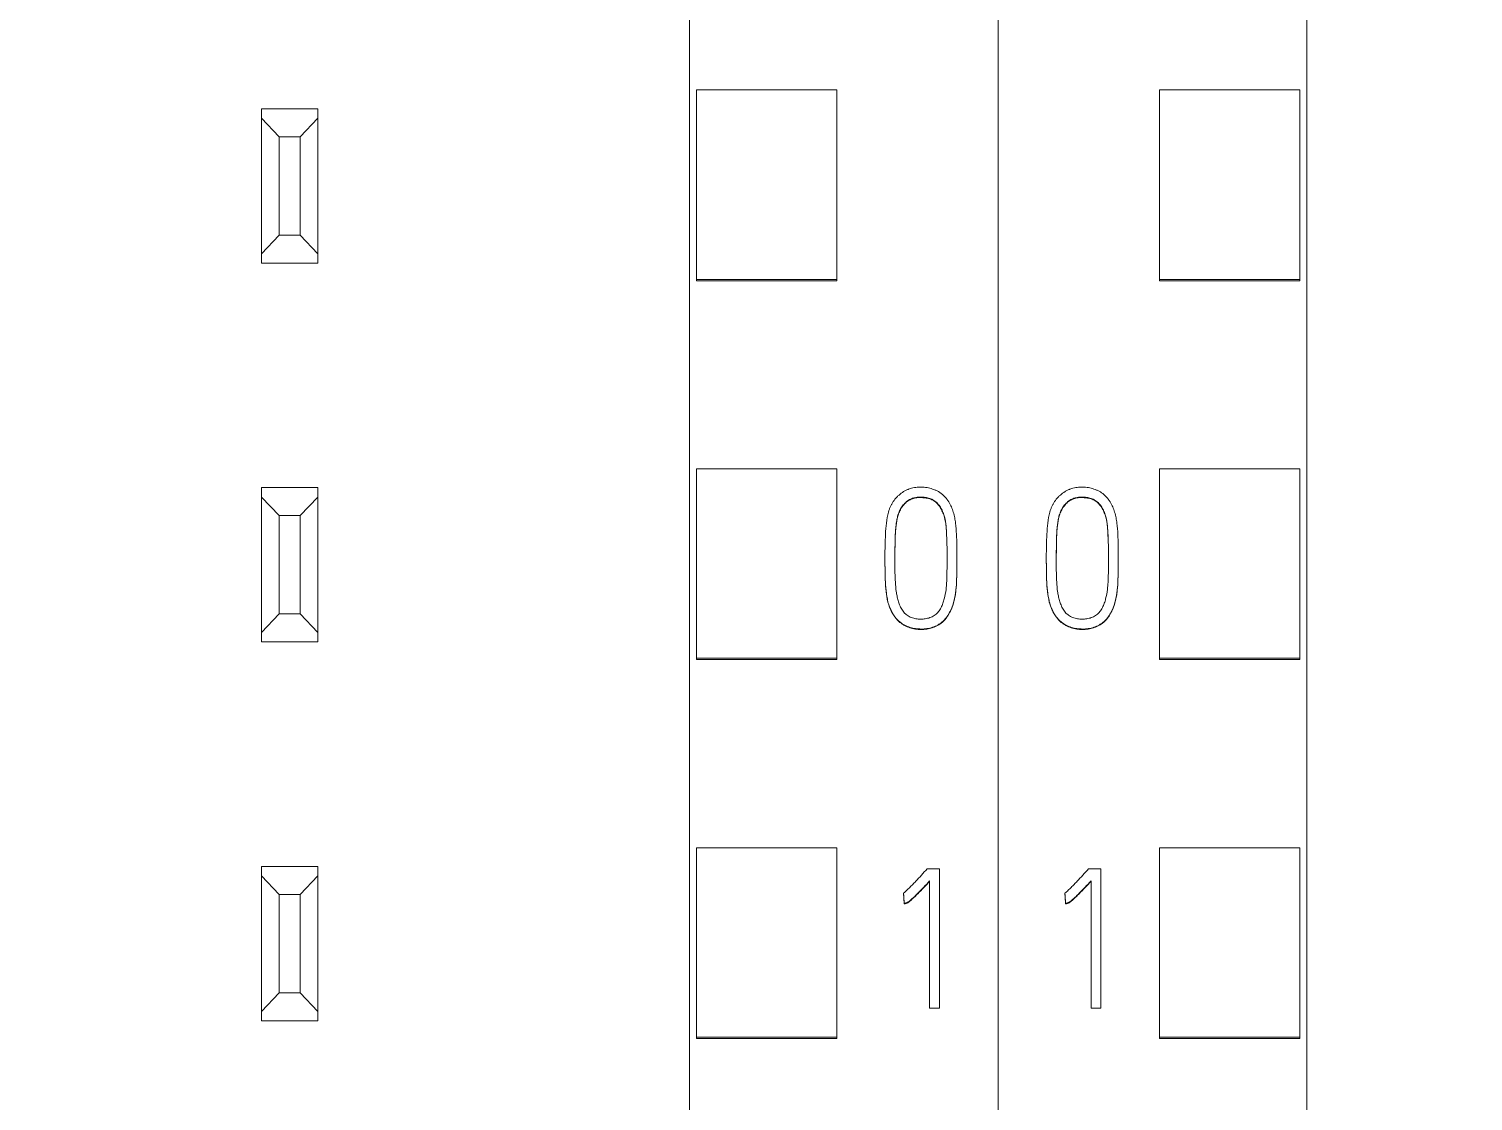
# Model space of a CAD drawing. Header units: millimetres. Extents: x 41350 to 54029, y 25852 to 34717.
# Drawn here: x 46933.4 to 46953.99, y 33488.95 to 33504.24 of the extents above; entities that cross this region are included whole.
import ezdxf

# ---------------------------------------------------------------- set-up
doc = ezdxf.new("R2010")
doc.units = ezdxf.units.MM
doc.set_wipeout_variables(frame=1)
doc.layers.add('! NO PLOT !', color=7, linetype='Continuous', true_color=0xff75dd, plot=False)
doc.layers.add('004-PI-DIN Šina', color=3, linetype='Continuous')
doc.layers.add('SI-ORMAR-Oprema', color=30, linetype='Continuous', lineweight=5)

# ---------------------------------------------------------------- blocks, each defined once
blk = doc.blocks.new('*U554')
at = {"layer": '004-PI-DIN Šina'}
for points in [[(-182.084, 0.355), (-182.084, 1.153), (-182.084, 1.952), (-182.084, 2.75)], [(-182.084, 2.75), (-181.992, 2.75), (-181.899, 2.75), (-181.807, 2.75)], [(-181.807, 2.75), (-181.807, 1.952), (-181.807, 1.153), (-181.807, 0.355)], [(-177.151, 2.429), (-177.132, 2.512), (-177.114, 2.595), (-177.095, 2.678)], [(-176.593, 2.522), (-176.593, 2.598), (-176.593, 2.674), (-176.593, 2.75)], [(-176.593, 2.75), (-176.074, 2.75), (-175.556, 2.75), (-175.038, 2.75)], [(-175.038, 2.75), (-175.038, 2.674), (-175.038, 2.598), (-175.038, 2.522)], [(-179.56, 2.635), (-179.59, 2.561), (-179.62, 2.488), (-179.649, 2.414)], [(-175.322, 2.522), (-175.745, 2.522), (-176.169, 2.522), (-176.593, 2.522)], [(-176.382, 0.355), (-176.028, 1.077), (-175.675, 1.799), (-175.322, 2.522)], [(-175.038, 2.522), (-175.384, 1.799), (-175.731, 1.077), (-176.077, 0.355)], [(-179.616, 0.676), (-179.593, 0.602), (-179.57, 0.528), (-179.547, 0.454)], [(-178.352, 0.669), (-178.363, 0.589), (-178.375, 0.508), (-178.387, 0.428)], [(-181.807, 0.355), (-181.899, 0.355), (-181.992, 0.355), (-182.084, 0.355)], [(-176.077, 0.355), (-176.179, 0.355), (-176.28, 0.355), (-176.382, 0.355)], [(-182.21, -4.648), (-181.831, -3.583), (-181.452, -2.518), (-181.074, -1.453)], [(-181.074, -1.453), (-180.918, -1.453), (-180.762, -1.453), (-180.607, -1.453)], [(-180.607, -1.453), (-180.225, -2.518), (-179.843, -3.583), (-179.461, -4.648)], [(-178.983, -4.648), (-178.983, -3.583), (-178.983, -2.518), (-178.983, -1.453)], [(-178.983, -1.453), (-178.421, -1.453), (-177.859, -1.453), (-177.297, -1.453)], [(-177.297, -1.453), (-177.297, -1.554), (-177.297, -1.656), (-177.297, -1.757)], [(-167.474, -4.647), (-167.096, -3.583), (-166.717, -2.518), (-166.339, -1.454)], [(-166.339, -1.454), (-166.183, -1.454), (-166.028, -1.454), (-165.872, -1.454)], [(-165.872, -1.454), (-165.491, -2.518), (-165.109, -3.583), (-164.727, -4.647)], [(-164.6, -4.647), (-164.221, -3.583), (-163.842, -2.518), (-163.464, -1.454)], [(-163.464, -1.454), (-163.308, -1.454), (-163.153, -1.454), (-162.997, -1.454)], [(-162.997, -1.454), (-162.616, -2.518), (-162.234, -3.583), (-161.852, -4.647)], [(-178.613, -1.757), (-178.613, -2.13), (-178.613, -2.503), (-178.613, -2.875)], [(-177.297, -1.757), (-177.736, -1.757), (-178.174, -1.757), (-178.613, -1.757)], [(-178.613, -2.875), (-178.196, -2.875), (-177.779, -2.875), (-177.362, -2.875)], [(-177.362, -2.875), (-177.362, -2.977), (-177.362, -3.078), (-177.362, -3.18)], [(-181.332, -3.225), (-181.009, -3.225), (-180.686, -3.225), (-180.363, -3.225)], [(-178.613, -3.18), (-178.613, -3.568), (-178.613, -3.955), (-178.613, -4.343)], [(-177.362, -3.18), (-177.779, -3.18), (-178.196, -3.18), (-178.613, -3.18)], [(-170.383, -3.216), (-170.738, -3.216), (-171.093, -3.216), (-171.449, -3.216)], [(-171.449, -3.216), (-171.449, -3.31), (-171.449, -3.404), (-171.449, -3.497)], [(-170.383, -3.497), (-170.383, -3.404), (-170.383, -3.31), (-170.383, -3.216)], [(-166.597, -3.225), (-166.274, -3.225), (-165.952, -3.225), (-165.629, -3.225)], [(-163.722, -3.225), (-163.4, -3.225), (-163.077, -3.225), (-162.754, -3.225)], [(-171.449, -3.497), (-171.093, -3.497), (-170.738, -3.497), (-170.383, -3.497)], [(-181.443, -3.529), (-181.574, -3.902), (-181.705, -4.275), (-181.836, -4.648)], [(-180.252, -3.529), (-180.649, -3.529), (-181.046, -3.529), (-181.443, -3.529)], [(-179.86, -4.648), (-179.991, -4.275), (-180.122, -3.902), (-180.252, -3.529)], [(-166.708, -3.529), (-166.839, -3.901), (-166.969, -4.274), (-167.1, -4.647)], [(-165.518, -3.529), (-165.915, -3.529), (-166.311, -3.529), (-166.708, -3.529)], [(-165.126, -4.647), (-165.257, -4.274), (-165.387, -3.901), (-165.518, -3.529)], [(-163.833, -3.529), (-163.964, -3.901), (-164.095, -4.274), (-164.225, -4.647)], [(-162.643, -3.529), (-163.04, -3.529), (-163.437, -3.529), (-163.833, -3.529)], [(-162.251, -4.647), (-162.382, -4.274), (-162.513, -3.901), (-162.643, -3.529)], [(-178.613, -4.343), (-178.152, -4.343), (-177.69, -4.343), (-177.229, -4.343)], [(-177.229, -4.343), (-177.229, -4.445), (-177.229, -4.546), (-177.229, -4.648)], [(-181.836, -4.648), (-181.96, -4.648), (-182.085, -4.648), (-182.21, -4.648)], [(-179.461, -4.648), (-179.594, -4.648), (-179.727, -4.648), (-179.86, -4.648)], [(-177.229, -4.648), (-177.814, -4.648), (-178.398, -4.648), (-178.983, -4.648)], [(-167.1, -4.647), (-167.225, -4.647), (-167.35, -4.647), (-167.474, -4.647)], [(-164.727, -4.647), (-164.86, -4.647), (-164.993, -4.647), (-165.126, -4.647)], [(-164.225, -4.647), (-164.35, -4.647), (-164.475, -4.647), (-164.6, -4.647)], [(-161.852, -4.647), (-161.985, -4.647), (-162.118, -4.647), (-162.251, -4.647)]]:
    blk.add_open_spline(points, degree=3, dxfattribs=at)
for points, knots in [([(-179.547, 0.454), (-179.627, 0.422), (-179.826, 0.358), (-180.165, 0.304), (-180.575, 0.347), (-180.962, 0.568), (-181.225, 0.947), (-181.327, 1.417), (-181.296, 1.923), (-181.089, 2.396), (-180.737, 2.691), (-180.352, 2.795), (-179.955, 2.779), (-179.697, 2.7), (-179.56, 2.635)], [0, 0, 0, 0, 0.050876, 0.12495, 0.202912, 0.292222, 0.381058, 0.469234, 0.574453, 0.679046, 0.767278, 0.837728, 0.912541, 1, 1, 1, 1]), ([(-177.095, 2.678), (-177.225, 2.728), (-177.519, 2.794), (-177.948, 2.787), (-178.27, 2.585), (-178.418, 2.304), (-178.432, 1.942), (-178.174, 1.638), (-177.832, 1.494), (-177.522, 1.367), (-177.271, 1.156), (-177.266, 0.876), (-177.375, 0.669), (-177.583, 0.556), (-177.816, 0.542), (-178.08, 0.581), (-178.255, 0.632), (-178.352, 0.669)], [0, 0, 0, 0, 0.085446, 0.194849, 0.260015, 0.315567, 0.391521, 0.474159, 0.549113, 0.625551, 0.689456, 0.740358, 0.790082, 0.830747, 0.884399, 0.934967, 1, 1, 1, 1]), ([(-179.649, 2.414), (-179.741, 2.461), (-179.934, 2.531), (-180.246, 2.574), (-180.585, 2.499), (-180.905, 2.18), (-181.045, 1.665), (-180.991, 1.134), (-180.768, 0.737), (-180.423, 0.546), (-180.021, 0.542), (-179.759, 0.61), (-179.616, 0.676)], [0, 0, 0, 0, 0.074536, 0.153187, 0.230154, 0.322628, 0.472139, 0.609578, 0.710585, 0.79623, 0.888039, 1, 1, 1, 1]), ([(-178.387, 0.428), (-178.347, 0.415), (-178.204, 0.373), (-177.965, 0.324), (-177.674, 0.315), (-177.364, 0.372), (-177.082, 0.57), (-176.958, 0.927), (-177.004, 1.292), (-177.274, 1.572), (-177.622, 1.725), (-177.987, 1.846), (-178.153, 2.16), (-178.061, 2.426), (-177.847, 2.548), (-177.616, 2.563), (-177.383, 2.524), (-177.232, 2.469), (-177.151, 2.429)], [0, 0, 0, 0, 0.026894, 0.094967, 0.154803, 0.211188, 0.294778, 0.35877, 0.443677, 0.514452, 0.595528, 0.686195, 0.750708, 0.797186, 0.850716, 0.897088, 0.943378, 1, 1, 1, 1]), ([(-175.975, -2.99), (-176.168, -2.905), (-176.308, -2.818), (-176.533, -2.593), (-176.6, -2.419), (-176.6, -1.954), (-176.508, -1.757), (-176.141, -1.477), (-175.906, -1.407), (-175.33, -1.407), (-175.093, -1.478), (-174.73, -1.756), (-174.642, -1.95), (-174.642, -2.435), (-174.735, -2.623), (-174.988, -2.818), (-175.09, -2.879), (-175.228, -2.948)], [0, 0, 0, 0, 0.082126, 0.082126, 0.208054, 0.208054, 0.359775, 0.359775, 0.511159, 0.511159, 0.664783, 0.664783, 0.813154, 0.813154, 0.951033, 0.951033, 1, 1, 1, 1]), ([(-172.725, -1.428), (-172.909, -1.391), (-173.292, -1.408), (-173.799, -1.709), (-174.005, -2.269), (-174.068, -2.814), (-174.064, -3.33), (-174.005, -3.792), (-173.861, -4.239), (-173.565, -4.567), (-173.109, -4.707), (-172.632, -4.702), (-172.211, -4.439), (-171.936, -3.938), (-171.861, -3.376), (-171.863, -2.727), (-171.933, -2.261), (-172.084, -1.871), (-172.319, -1.562), (-172.587, -1.456), (-172.725, -1.428)], [0, 0, 0, 0, 0.0625, 0.125, 0.1875, 0.25, 0.3125, 0.359375, 0.40625, 0.46875, 0.5, 0.5625, 0.625, 0.65625, 0.75, 0.8125, 0.875, 0.90625, 0.953125, 1, 1, 1, 1]), ([(-168.631, -1.428), (-168.815, -1.391), (-169.198, -1.408), (-169.704, -1.709), (-169.911, -2.269), (-169.974, -2.814), (-169.969, -3.33), (-169.911, -3.792), (-169.767, -4.239), (-169.47, -4.567), (-169.015, -4.707), (-168.537, -4.702), (-168.117, -4.439), (-167.842, -3.938), (-167.767, -3.376), (-167.769, -2.727), (-167.839, -2.261), (-167.99, -1.871), (-168.225, -1.562), (-168.493, -1.456), (-168.631, -1.428)], [0, 0, 0, 0, 0.0625, 0.125, 0.1875, 0.25, 0.3125, 0.359375, 0.40625, 0.46875, 0.5, 0.5625, 0.625, 0.65625, 0.75, 0.8125, 0.875, 0.90625, 0.953125, 1, 1, 1, 1]), ([(-180.843, -1.768), (-180.898, -1.95), (-180.964, -2.156), (-181.136, -2.667), (-181.235, -2.945), (-181.332, -3.225)], [0, 0, 0, 0, 0.450902, 0.450902, 1, 1, 1, 1]), ([(-180.363, -3.225), (-180.458, -2.944), (-180.553, -2.664), (-180.72, -2.169), (-180.786, -1.964), (-180.843, -1.768)], [0, 0, 0, 0, 0.565723, 0.565723, 1, 1, 1, 1]), ([(-175.528, -2.824), (-175.521, -2.825), (-175.506, -2.824), (-175.482, -2.809), (-175.444, -2.793), (-175.391, -2.762), (-175.317, -2.72), (-175.233, -2.658), (-175.135, -2.568), (-175.047, -2.44), (-175.002, -2.252), (-175.015, -2.079), (-175.085, -1.92), (-175.197, -1.812), (-175.37, -1.728), (-175.56, -1.699), (-175.75, -1.705), (-175.918, -1.745), (-176.07, -1.827), (-176.188, -1.957), (-176.232, -2.127), (-176.232, -2.298), (-176.169, -2.466), (-176.056, -2.57), (-175.943, -2.641), (-175.843, -2.694), (-175.757, -2.733), (-175.687, -2.763), (-175.639, -2.782), (-175.599, -2.798), (-175.57, -2.809), (-175.548, -2.816), (-175.535, -2.823), (-175.528, -2.824)], [0, 0, 0, 0, 0.005859, 0.011719, 0.023438, 0.039062, 0.0625, 0.09375, 0.125, 0.171875, 0.21875, 0.28125, 0.3125, 0.359375, 0.40625, 0.46875, 0.515625, 0.5625, 0.609375, 0.65625, 0.703125, 0.75, 0.796875, 0.84375, 0.875, 0.90625, 0.9375, 0.953125, 0.96875, 0.980469, 0.988281, 0.994141, 1, 1, 1, 1]), ([(-172.395, -2.074), (-172.46, -1.947), (-172.635, -1.748), (-173.005, -1.688), (-173.367, -1.795), (-173.628, -2.206), (-173.683, -2.704), (-173.689, -3.269), (-173.657, -3.762), (-173.45, -4.24), (-173.035, -4.436), (-172.589, -4.337), (-172.327, -3.956), (-172.26, -3.54), (-172.235, -3.115), (-172.243, -2.726), (-172.287, -2.374), (-172.346, -2.169), (-172.395, -2.074)], [0, 0, 0, 0, 0.0625, 0.109375, 0.15625, 0.21875, 0.3125, 0.375, 0.46875, 0.53125, 0.59375, 0.65625, 0.71875, 0.78125, 0.84375, 0.90625, 0.953125, 1, 1, 1, 1]), ([(-168.301, -2.074), (-168.366, -1.947), (-168.541, -1.748), (-168.911, -1.688), (-169.273, -1.795), (-169.534, -2.206), (-169.589, -2.704), (-169.595, -3.269), (-169.563, -3.762), (-169.356, -4.24), (-168.941, -4.436), (-168.495, -4.337), (-168.233, -3.956), (-168.165, -3.54), (-168.14, -3.115), (-168.149, -2.726), (-168.193, -2.374), (-168.252, -2.169), (-168.301, -2.074)], [0, 0, 0, 0, 0.0625, 0.109375, 0.15625, 0.21875, 0.3125, 0.375, 0.46875, 0.53125, 0.59375, 0.65625, 0.71875, 0.78125, 0.84375, 0.90625, 0.953125, 1, 1, 1, 1]), ([(-166.109, -1.769), (-166.163, -1.951), (-166.229, -2.157), (-166.401, -2.667), (-166.5, -2.945), (-166.597, -3.225)], [0, 0, 0, 0, 0.450902, 0.450902, 1, 1, 1, 1]), ([(-165.629, -3.225), (-165.723, -2.945), (-165.818, -2.665), (-165.985, -2.17), (-166.051, -1.965), (-166.109, -1.769)], [0, 0, 0, 0, 0.565723, 0.565723, 1, 1, 1, 1]), ([(-163.234, -1.769), (-163.288, -1.951), (-163.354, -2.157), (-163.526, -2.667), (-163.626, -2.945), (-163.722, -3.225)], [0, 0, 0, 0, 0.450902, 0.450902, 1, 1, 1, 1]), ([(-162.754, -3.225), (-162.849, -2.945), (-162.943, -2.665), (-163.111, -2.17), (-163.177, -1.965), (-163.234, -1.769)], [0, 0, 0, 0, 0.565723, 0.565723, 1, 1, 1, 1]), ([(-175.228, -2.948), (-175.176, -2.969), (-175.007, -3.049), (-174.74, -3.209), (-174.526, -3.591), (-174.538, -4.017), (-174.745, -4.406), (-175.153, -4.666), (-175.71, -4.723), (-176.322, -4.597), (-176.732, -4.117), (-176.719, -3.537), (-176.391, -3.146), (-176.128, -3.025), (-175.975, -2.99)], [0, 0, 0, 0, 0.030806, 0.103871, 0.166542, 0.26295, 0.32509, 0.403074, 0.517964, 0.627094, 0.735222, 0.836291, 0.91979, 1, 1, 1, 1]), ([(-175.637, -3.122), (-175.647, -3.12), (-175.67, -3.122), (-175.709, -3.139), (-175.772, -3.157), (-175.872, -3.2), (-175.989, -3.256), (-176.14, -3.363), (-176.271, -3.516), (-176.331, -3.728), (-176.328, -3.947), (-176.249, -4.134), (-176.085, -4.282), (-175.886, -4.377), (-175.625, -4.407), (-175.408, -4.383), (-175.224, -4.312), (-175.08, -4.213), (-174.972, -4.074), (-174.921, -3.904), (-174.92, -3.728), (-174.977, -3.561), (-175.087, -3.424), (-175.211, -3.335), (-175.342, -3.258), (-175.439, -3.211), (-175.512, -3.175), (-175.557, -3.157), (-175.589, -3.142), (-175.615, -3.132), (-175.629, -3.124), (-175.637, -3.122)], [0, 0, 0, 0, 0.007812, 0.015625, 0.03125, 0.054688, 0.09375, 0.125, 0.1875, 0.234375, 0.28125, 0.34375, 0.375, 0.4375, 0.5, 0.5625, 0.59375, 0.640625, 0.6875, 0.71875, 0.765625, 0.8125, 0.84375, 0.890625, 0.921875, 0.953125, 0.96875, 0.980469, 0.988281, 0.994141, 1, 1, 1, 1])]:
    blk.add_open_spline(points, degree=3, knots=knots, dxfattribs=at)
blk = doc.blocks.new('6ES7521-1BL00-0AB0')
at = {"layer": 'SI-ORMAR-Oprema'}
for p, q in [((-18.125, 16.329), (-18.125, -1.738)), ((-29.725, 15.837), (-29.725, 0.893)), ((-25.26, 0.893), (-29.725, 0.893)), ((-25.26, 0.893), (-25.26, -3.943)), ((-23.39, 0.893), (-23.39, -3.943)), ((-18.125, 0.893), (-23.39, 0.893)), ((-18.125, -1.738), (-18.125, -7.528)), ((-29.725, -1.926), (-29.725, -3.719)), ((-25.26, -1.926), (-29.725, -1.926)), ((-18.125, -1.926), (-23.39, -1.926)), ((-28.253, -3.719), (-28.253, -2.349)), ((-28.253, -2.349), (-25.26, -2.349)), ((-23.39, -2.349), (-18.125, -2.349)), ((-28.253, -2.771), (-25.26, -2.771)), ((-28.253, -2.771), (-25.26, -2.771)), ((-23.39, -2.771), (-20.774, -2.771)), ((-23.39, -2.771), (-18.125, -2.771)), ((-20.774, -3.31), (-20.774, -2.771)), ((-20.774, -2.771), (-18.125, -2.771)), ((-20.774, -5.657), (-20.774, -3.31)), ((-20.774, -3.31), (-18.125, -3.31)), ((-29.725, -3.719), (-29.725, -41.071)), ((-28.253, -3.719), (-29.725, -3.719)), ((-25.26, -3.943), (-25.26, -4.62)), ((-25.26, -3.943), (-23.39, -3.943)), ((-23.39, -3.943), (-23.39, -4.62)), ((-25.26, -4.62), (-23.39, -4.62)), ((-25.26, -4.771), (-23.39, -4.771)), ((-20.774, -5.657), (-18.125, -5.657)), ((-27.275, -6.646), (-27.275, -7.846)), ((-21.425, -6.646), (-27.275, -6.646)), ((-21.425, -7.846), (-21.425, -6.646)), ((-18.125, -7.528), (-18.125, -41.098)), ((-27.275, -7.846), (-21.425, -7.846)), ((-26.525, -7.846), (-26.525, -37.796)), ((-22.175, -37.796), (-22.175, -7.846)), ((-25.6, -9.659), (-25.6, -8.684)), ((-25.6, -8.684), (-24.9, -8.684)), ((-24.9, -8.684), (-24.9, -9.659)), ((-23.8, -9.659), (-23.8, -8.684)), ((-23.8, -8.684), (-23.1, -8.684)), ((-23.1, -8.684), (-23.1, -9.659)), ((-24.9, -9.659), (-25.6, -9.659)), ((-23.1, -9.659), (-23.8, -9.659))]:
    blk.add_line(p, q, dxfattribs=at)
for points in [[(-29.725, 0.893), (-29.725, 0.372), (-29.725, -0.775), (-29.725, -1.686), (-29.725, -1.926)], [(-25.26, -4.62), (-25.26, -4.653), (-25.26, -4.709), (-25.26, -4.76), (-25.26, -4.771), (-25.26, -4.771)], [(-23.39, -4.62), (-23.39, -4.653), (-23.39, -4.709), (-23.39, -4.76), (-23.39, -4.771), (-23.39, -4.771)]]:
    blk.add_open_spline(points, degree=3, dxfattribs=at)
blk.add_wipeout([(-17.4, 69.029), (17.4, 69.029), (17.4, -77.971), (-17.4, -77.971)]).dxf.layer = 'SI-ORMAR-Oprema'
blk.add_wipeout([(-17.4, 69.029), (17.4, 69.029), (17.4, -77.971), (-17.4, -77.971)]).dxf.layer = 'SI-ORMAR-Oprema'
for p, q in [((-17.4, 56.709), (-17.4, -56.709)), ((17.4, 56.709), (17.4, -56.709)), ((-13, 54.429), (-13, -54.387)), ((13, -54.387), (13, 54.429)), ((-15.1, 1.797), (-15.1, 4.499)), ((-13.1, 4.499), (-15.1, 4.499)), ((-13.1, 1.797), (-13.1, 4.499)), ((13.1, 1.797), (13.1, 4.499)), ((13.1, 4.499), (15.1, 4.499)), ((15.1, 1.797), (15.1, 4.499)), ((6.9, 4.229), (7.7, 4.229)), ((6.9, 4.095), (6.9, 4.229)), ((7.7, 4.229), (7.7, 4.095)), ((6.9, 2.162), (6.9, 4.095)), ((7.15, 3.829), (6.9, 4.095)), ((7.7, 4.095), (7.45, 3.829)), ((7.7, 4.095), (7.7, 2.162)), ((7.15, 3.829), (7.15, 2.429)), ((7.45, 3.829), (7.15, 3.829)), ((7.45, 2.429), (7.45, 3.829)), ((6.9, 2.162), (7.15, 2.429)), ((7.15, 2.429), (7.45, 2.429)), ((7.45, 2.429), (7.7, 2.162)), ((6.9, 2.029), (6.9, 2.162)), ((7.7, 2.162), (7.7, 2.029)), ((7.7, 2.029), (6.9, 2.029)), ((-15.1, 1.778), (-15.1, 1.797)), ((-13.1, 1.797), (-15.1, 1.797)), ((-13.1, 1.778), (-15.1, 1.778)), ((-13.1, 1.778), (-13.1, 1.797)), ((13.1, 1.778), (13.1, 1.797)), ((13.1, 1.797), (15.1, 1.797)), ((13.1, 1.778), (15.1, 1.778)), ((15.1, 1.778), (15.1, 1.797)), ((-15.1, -3.604), (-15.1, -0.902)), ((-13.1, -0.902), (-15.1, -0.902)), ((-13.1, -3.604), (-13.1, -0.902)), ((13.1, -3.604), (13.1, -0.902)), ((13.1, -0.902), (15.1, -0.902)), ((15.1, -3.604), (15.1, -0.902)), ((6.9, -1.171), (7.7, -1.171)), ((6.9, -1.305), (6.9, -1.171)), ((7.7, -1.171), (7.7, -1.305)), ((6.9, -3.238), (6.9, -1.305)), ((7.15, -1.571), (6.9, -1.305)), ((7.7, -1.305), (7.45, -1.571)), ((7.7, -1.305), (7.7, -3.238)), ((7.45, -1.571), (7.15, -1.571)), ((7.15, -1.571), (7.15, -2.971)), ((7.45, -2.971), (7.45, -1.571)), ((-17.4, -1.738), (-18.125, -1.738)), ((-16.715, -2.164), (-16.715, -2.17)), ((-15.691, -2.212), (-15.691, -2.206)), ((15.785, -2.164), (15.785, -2.17)), ((16.809, -2.212), (16.809, -2.206)), ((6.9, -3.238), (7.15, -2.971)), ((7.15, -2.971), (7.45, -2.971)), ((7.45, -2.971), (7.7, -3.238)), ((6.9, -3.371), (6.9, -3.238)), ((7.7, -3.238), (7.7, -3.371)), ((7.7, -3.371), (6.9, -3.371)), ((-15.1, -3.622), (-15.1, -3.604)), ((-13.1, -3.604), (-15.1, -3.604)), ((-13.1, -3.622), (-15.1, -3.622)), ((-13.1, -3.622), (-13.1, -3.604)), ((13.1, -3.622), (13.1, -3.604)), ((13.1, -3.604), (15.1, -3.604)), ((13.1, -3.622), (15.1, -3.622)), ((15.1, -3.622), (15.1, -3.604)), ((-15.1, -9.006), (-15.1, -6.304)), ((-13.1, -6.304), (-15.1, -6.304)), ((-13.1, -9.006), (-13.1, -6.304)), ((13.1, -9.006), (13.1, -6.304)), ((13.1, -6.304), (15.1, -6.304)), ((15.1, -9.006), (15.1, -6.304)), ((6.9, -6.571), (7.7, -6.571)), ((6.9, -6.705), (6.9, -6.571)), ((7.7, -6.571), (7.7, -6.705)), ((-15.939, -6.606), (-16.114, -6.606)), ((-16.078, -6.777), (-16.078, -8.594)), ((-15.939, -8.594), (-15.939, -6.606)), ((7.15, -6.971), (6.9, -6.705)), ((6.9, -8.638), (6.9, -6.705)), ((7.7, -6.705), (7.45, -6.971)), ((7.7, -6.705), (7.7, -8.638)), ((16.561, -6.606), (16.386, -6.606)), ((16.422, -6.777), (16.422, -8.594)), ((16.561, -8.594), (16.561, -6.606)), ((-16.45, -6.951), (-16.45, -6.957)), ((7.45, -6.971), (7.15, -6.971)), ((7.15, -6.971), (7.15, -8.371)), ((7.45, -8.371), (7.45, -6.971)), ((16.05, -6.951), (16.05, -6.957)), ((-16.441, -7.099), (-16.441, -7.105)), ((16.059, -7.099), (16.059, -7.105)), ((-17.4, -7.528), (-18.125, -7.528)), ((6.9, -8.638), (7.15, -8.371)), ((7.15, -8.371), (7.45, -8.371)), ((7.45, -8.371), (7.7, -8.638)), ((-16.078, -8.594), (-15.939, -8.594)), ((6.9, -8.771), (6.9, -8.638)), ((7.7, -8.638), (7.7, -8.771)), ((16.422, -8.594), (16.561, -8.594)), ((7.7, -8.771), (6.9, -8.771)), ((-15.1, -9.022), (-15.1, -9.006)), ((-13.1, -9.006), (-15.1, -9.006)), ((-13.1, -9.022), (-15.1, -9.022)), ((-13.1, -9.022), (-13.1, -9.006)), ((13.1, -9.022), (13.1, -9.006)), ((13.1, -9.006), (15.1, -9.006)), ((13.1, -9.022), (15.1, -9.022)), ((15.1, -9.022), (15.1, -9.006))]:
    blk.add_line(p, q, dxfattribs=at)
for points, knots in [([(-16.374, -1.192), (-16.348, -1.183), (-16.322, -1.176), (-16.27, -1.166), (-16.243, -1.164), (-16.188, -1.163), (-16.162, -1.165), (-16.108, -1.172), (-16.082, -1.177), (-16.043, -1.189), (-16.03, -1.193), (-16.005, -1.203), (-15.98, -1.213), (-15.956, -1.226), (-15.939, -1.236), (-15.933, -1.24), (-15.922, -1.247), (-15.917, -1.251), (-15.89, -1.272), (-15.87, -1.29), (-15.844, -1.321), (-15.836, -1.331), (-15.82, -1.353), (-15.812, -1.364), (-15.791, -1.399), (-15.779, -1.423), (-15.758, -1.472), (-15.749, -1.497), (-15.737, -1.536), (-15.733, -1.549), (-15.727, -1.575), (-15.718, -1.614), (-15.703, -1.705), (-15.698, -1.784), (-15.693, -1.89), (-15.692, -1.943), (-15.691, -2.049), (-15.691, -2.102), (-15.691, -2.208), (-15.691, -2.314), (-15.692, -2.42), (-15.696, -2.526), (-15.698, -2.579), (-15.709, -2.684), (-15.718, -2.737), (-15.735, -2.802), (-15.738, -2.815), (-15.747, -2.841), (-15.751, -2.853), (-15.765, -2.891), (-15.776, -2.916), (-15.794, -2.952), (-15.801, -2.964), (-15.815, -2.987), (-15.822, -2.998), (-15.845, -3.031), (-15.863, -3.052), (-15.892, -3.08), (-15.902, -3.088), (-15.918, -3.101), (-15.923, -3.105), (-15.935, -3.113), (-15.94, -3.116), (-15.969, -3.134), (-15.993, -3.146), (-16.031, -3.16), (-16.044, -3.165), (-16.07, -3.172), (-16.084, -3.175), (-16.123, -3.183), (-16.15, -3.186), (-16.19, -3.187), (-16.204, -3.187), (-16.231, -3.186), (-16.245, -3.185), (-16.285, -3.181), (-16.312, -3.176), (-16.351, -3.166), (-16.363, -3.162), (-16.389, -3.153), (-16.402, -3.147), (-16.439, -3.13), (-16.462, -3.117), (-16.495, -3.093), (-16.505, -3.084), (-16.526, -3.066), (-16.535, -3.057), (-16.563, -3.027), (-16.579, -3.005), (-16.601, -2.971), (-16.608, -2.959), (-16.621, -2.935), (-16.627, -2.923), (-16.643, -2.887), (-16.653, -2.861), (-16.665, -2.823), (-16.669, -2.81), (-16.675, -2.784), (-16.678, -2.77), (-16.687, -2.731), (-16.691, -2.704), (-16.709, -2.571), (-16.712, -2.464), (-16.714, -2.304), (-16.715, -2.25), (-16.715, -2.143), (-16.715, -2.09), (-16.713, -1.982), (-16.712, -1.929), (-16.707, -1.822), (-16.704, -1.769), (-16.693, -1.663), (-16.686, -1.61), (-16.668, -1.532), (-16.661, -1.506), (-16.647, -1.467), (-16.642, -1.454), (-16.631, -1.429), (-16.625, -1.417), (-16.605, -1.381), (-16.59, -1.358), (-16.564, -1.326), (-16.554, -1.315), (-16.535, -1.295), (-16.525, -1.286), (-16.494, -1.259), (-16.472, -1.243), (-16.437, -1.221), (-16.424, -1.215), (-16.406, -1.206), (-16.396, -1.201), (-16.385, -1.197), (-16.38, -1.195), (-16.377, -1.193), (-16.375, -1.193), (-16.374, -1.192)], [0, 0, 0, 0, 0.015625, 0.015625, 0.03125, 0.03125, 0.046875, 0.046875, 0.0625, 0.0625, 0.070313, 0.070313, 0.078125, 0.085938, 0.085938, 0.089844, 0.089844, 0.09375, 0.09375, 0.109375, 0.109375, 0.117188, 0.117188, 0.125, 0.125, 0.140625, 0.140625, 0.15625, 0.15625, 0.164063, 0.164063, 0.171875, 0.1875, 0.21875, 0.21875, 0.25, 0.25, 0.28125, 0.28125, 0.3125, 0.34375, 0.34375, 0.375, 0.375, 0.40625, 0.40625, 0.414063, 0.414063, 0.421875, 0.421875, 0.4375, 0.4375, 0.445313, 0.445313, 0.453125, 0.453125, 0.46875, 0.46875, 0.476563, 0.476563, 0.480469, 0.480469, 0.484375, 0.484375, 0.5, 0.5, 0.507813, 0.507813, 0.515625, 0.515625, 0.53125, 0.53125, 0.539063, 0.539063, 0.546875, 0.546875, 0.5625, 0.5625, 0.570313, 0.570313, 0.578125, 0.578125, 0.59375, 0.59375, 0.601563, 0.601563, 0.609375, 0.609375, 0.625, 0.625, 0.632813, 0.632813, 0.640625, 0.640625, 0.65625, 0.65625, 0.664063, 0.664063, 0.671875, 0.671875, 0.6875, 0.6875, 0.75, 0.75, 0.78125, 0.78125, 0.8125, 0.8125, 0.84375, 0.84375, 0.875, 0.875, 0.90625, 0.90625, 0.921875, 0.921875, 0.929688, 0.929688, 0.9375, 0.9375, 0.953125, 0.953125, 0.960938, 0.960938, 0.96875, 0.96875, 0.984375, 0.984375, 0.992188, 0.992188, 0.996094, 0.998047, 0.999023, 0.999023, 1, 1, 1, 1]), ([(16.126, -1.192), (16.152, -1.183), (16.178, -1.176), (16.23, -1.166), (16.257, -1.164), (16.312, -1.163), (16.338, -1.165), (16.392, -1.172), (16.418, -1.177), (16.457, -1.189), (16.47, -1.193), (16.495, -1.203), (16.52, -1.213), (16.544, -1.226), (16.561, -1.236), (16.567, -1.24), (16.578, -1.247), (16.583, -1.251), (16.61, -1.272), (16.63, -1.29), (16.656, -1.321), (16.664, -1.331), (16.68, -1.353), (16.688, -1.364), (16.709, -1.399), (16.721, -1.423), (16.742, -1.472), (16.751, -1.497), (16.763, -1.536), (16.767, -1.549), (16.773, -1.575), (16.782, -1.614), (16.797, -1.705), (16.802, -1.784), (16.807, -1.89), (16.808, -1.943), (16.809, -2.049), (16.809, -2.102), (16.809, -2.208), (16.809, -2.314), (16.808, -2.42), (16.804, -2.526), (16.802, -2.579), (16.791, -2.684), (16.782, -2.737), (16.765, -2.802), (16.762, -2.815), (16.753, -2.841), (16.749, -2.853), (16.735, -2.891), (16.724, -2.916), (16.706, -2.952), (16.699, -2.964), (16.685, -2.987), (16.678, -2.998), (16.655, -3.031), (16.637, -3.052), (16.608, -3.08), (16.598, -3.088), (16.582, -3.101), (16.577, -3.105), (16.565, -3.113), (16.56, -3.116), (16.531, -3.134), (16.507, -3.146), (16.469, -3.16), (16.456, -3.165), (16.43, -3.172), (16.416, -3.175), (16.377, -3.183), (16.35, -3.186), (16.31, -3.187), (16.296, -3.187), (16.269, -3.186), (16.255, -3.185), (16.215, -3.181), (16.188, -3.176), (16.149, -3.166), (16.137, -3.162), (16.111, -3.153), (16.098, -3.147), (16.061, -3.13), (16.038, -3.117), (16.005, -3.093), (15.995, -3.084), (15.974, -3.066), (15.965, -3.057), (15.937, -3.027), (15.921, -3.005), (15.899, -2.971), (15.892, -2.959), (15.879, -2.935), (15.873, -2.923), (15.857, -2.887), (15.847, -2.861), (15.835, -2.823), (15.831, -2.81), (15.825, -2.784), (15.822, -2.77), (15.813, -2.731), (15.809, -2.704), (15.791, -2.571), (15.788, -2.464), (15.786, -2.304), (15.785, -2.25), (15.785, -2.143), (15.785, -2.09), (15.787, -1.982), (15.788, -1.929), (15.793, -1.822), (15.796, -1.769), (15.807, -1.663), (15.814, -1.61), (15.832, -1.532), (15.839, -1.506), (15.853, -1.467), (15.858, -1.454), (15.869, -1.429), (15.875, -1.417), (15.895, -1.381), (15.91, -1.358), (15.936, -1.326), (15.946, -1.315), (15.965, -1.295), (15.975, -1.286), (16.006, -1.259), (16.028, -1.243), (16.063, -1.221), (16.076, -1.215), (16.094, -1.206), (16.104, -1.201), (16.115, -1.197), (16.12, -1.195), (16.123, -1.193), (16.125, -1.193), (16.126, -1.192)], [0, 0, 0, 0, 0.015625, 0.015625, 0.03125, 0.03125, 0.046875, 0.046875, 0.0625, 0.0625, 0.070312, 0.070312, 0.078125, 0.085937, 0.085937, 0.089844, 0.089844, 0.09375, 0.09375, 0.109375, 0.109375, 0.117187, 0.117187, 0.125, 0.125, 0.140625, 0.140625, 0.15625, 0.15625, 0.164062, 0.164062, 0.171875, 0.1875, 0.21875, 0.21875, 0.25, 0.25, 0.28125, 0.28125, 0.3125, 0.34375, 0.34375, 0.375, 0.375, 0.40625, 0.40625, 0.414062, 0.414062, 0.421875, 0.421875, 0.4375, 0.4375, 0.445312, 0.445312, 0.453125, 0.453125, 0.46875, 0.46875, 0.476562, 0.476562, 0.480469, 0.480469, 0.484375, 0.484375, 0.5, 0.5, 0.507812, 0.507812, 0.515625, 0.515625, 0.53125, 0.53125, 0.539062, 0.539062, 0.546875, 0.546875, 0.5625, 0.5625, 0.570312, 0.570312, 0.578125, 0.578125, 0.59375, 0.59375, 0.601562, 0.601562, 0.609375, 0.609375, 0.625, 0.625, 0.632812, 0.632812, 0.640625, 0.640625, 0.65625, 0.65625, 0.664062, 0.664062, 0.671875, 0.671875, 0.6875, 0.6875, 0.75, 0.75, 0.78125, 0.78125, 0.8125, 0.8125, 0.84375, 0.84375, 0.875, 0.875, 0.90625, 0.90625, 0.921875, 0.921875, 0.929687, 0.929687, 0.9375, 0.9375, 0.953125, 0.953125, 0.960937, 0.960937, 0.96875, 0.96875, 0.984375, 0.984375, 0.992187, 0.992187, 0.996094, 0.998047, 0.999023, 0.999023, 1, 1, 1, 1]), ([(-16.031, -1.345), (-16.011, -1.356), (-15.993, -1.37), (-15.961, -1.401), (-15.947, -1.419), (-15.922, -1.456), (-15.911, -1.475), (-15.892, -1.515), (-15.883, -1.536), (-15.862, -1.6), (-15.853, -1.644), (-15.845, -1.71), (-15.843, -1.732), (-15.839, -1.777), (-15.838, -1.799), (-15.833, -1.911), (-15.83, -2), (-15.829, -2.179), (-15.83, -2.268), (-15.831, -2.402), (-15.832, -2.469), (-15.836, -2.536), (-15.839, -2.581), (-15.842, -2.603), (-15.85, -2.67), (-15.858, -2.713), (-15.875, -2.778), (-15.881, -2.799), (-15.892, -2.831), (-15.896, -2.842), (-15.905, -2.862), (-15.915, -2.882), (-15.926, -2.902), (-15.938, -2.921), (-15.945, -2.93), (-15.966, -2.956), (-15.981, -2.972), (-16.009, -2.992), (-16.018, -2.998), (-16.038, -3.009), (-16.048, -3.014), (-16.069, -3.023), (-16.079, -3.027), (-16.101, -3.033), (-16.112, -3.036), (-16.145, -3.043), (-16.167, -3.045), (-16.2, -3.046), (-16.212, -3.046), (-16.234, -3.045), (-16.245, -3.044), (-16.278, -3.04), (-16.3, -3.035), (-16.332, -3.025), (-16.343, -3.021), (-16.364, -3.011), (-16.384, -3.001), (-16.402, -2.989), (-16.415, -2.978), (-16.42, -2.974), (-16.428, -2.967), (-16.432, -2.963), (-16.444, -2.951), (-16.451, -2.942), (-16.464, -2.924), (-16.47, -2.915), (-16.488, -2.886), (-16.497, -2.865), (-16.514, -2.824), (-16.521, -2.803), (-16.53, -2.771), (-16.533, -2.76), (-16.538, -2.738), (-16.546, -2.705), (-16.551, -2.673), (-16.56, -2.607), (-16.564, -2.563), (-16.572, -2.431), (-16.573, -2.343), (-16.573, -2.211), (-16.573, -2.167), (-16.572, -2.079), (-16.572, -1.946), (-16.567, -1.814), (-16.557, -1.704), (-16.554, -1.682), (-16.547, -1.639), (-16.543, -1.617), (-16.536, -1.585), (-16.533, -1.574), (-16.526, -1.553), (-16.523, -1.542), (-16.511, -1.511), (-16.502, -1.492), (-16.486, -1.463), (-16.48, -1.454), (-16.467, -1.436), (-16.461, -1.427), (-16.44, -1.401), (-16.424, -1.385), (-16.399, -1.364), (-16.39, -1.357), (-16.371, -1.345), (-16.362, -1.34), (-16.332, -1.326), (-16.311, -1.319), (-16.268, -1.31), (-16.246, -1.308), (-16.202, -1.306), (-16.18, -1.307), (-16.136, -1.312), (-16.114, -1.316), (-16.082, -1.324), (-16.071, -1.327), (-16.056, -1.333), (-16.051, -1.335), (-16.043, -1.339), (-16.041, -1.34), (-16.036, -1.342), (-16.033, -1.344), (-16.031, -1.345)], [0, 0, 0, 0, 0.015625, 0.015625, 0.03125, 0.03125, 0.046875, 0.046875, 0.0625, 0.0625, 0.09375, 0.09375, 0.109375, 0.109375, 0.125, 0.125, 0.1875, 0.1875, 0.25, 0.25, 0.28125, 0.296875, 0.296875, 0.3125, 0.3125, 0.34375, 0.34375, 0.359375, 0.359375, 0.367188, 0.367188, 0.375, 0.382813, 0.382813, 0.390625, 0.390625, 0.40625, 0.40625, 0.414063, 0.414063, 0.421875, 0.421875, 0.429688, 0.429688, 0.4375, 0.4375, 0.453125, 0.453125, 0.460938, 0.460938, 0.46875, 0.46875, 0.484375, 0.484375, 0.492188, 0.492188, 0.5, 0.507813, 0.507813, 0.511719, 0.511719, 0.515625, 0.515625, 0.523438, 0.523438, 0.53125, 0.53125, 0.546875, 0.546875, 0.5625, 0.5625, 0.570313, 0.570313, 0.578125, 0.59375, 0.59375, 0.625, 0.625, 0.6875, 0.6875, 0.71875, 0.71875, 0.75, 0.8125, 0.8125, 0.828125, 0.828125, 0.84375, 0.84375, 0.851563, 0.851563, 0.859375, 0.859375, 0.875, 0.875, 0.882813, 0.882813, 0.890625, 0.890625, 0.90625, 0.90625, 0.914063, 0.914063, 0.921875, 0.921875, 0.9375, 0.9375, 0.953125, 0.953125, 0.96875, 0.96875, 0.984375, 0.984375, 0.992187, 0.992187, 0.996094, 0.996094, 0.998047, 0.998047, 1, 1, 1, 1]), ([(-16.031, -1.351), (-16.051, -1.34), (-16.072, -1.333), (-16.104, -1.324), (-16.115, -1.322), (-16.137, -1.318), (-16.148, -1.317), (-16.181, -1.314), (-16.204, -1.313), (-16.248, -1.314), (-16.27, -1.316), (-16.303, -1.324), (-16.314, -1.327), (-16.335, -1.334), (-16.346, -1.338), (-16.366, -1.348), (-16.375, -1.354), (-16.394, -1.367), (-16.403, -1.373), (-16.42, -1.388), (-16.428, -1.396), (-16.444, -1.412), (-16.451, -1.421), (-16.472, -1.447), (-16.484, -1.466), (-16.5, -1.496), (-16.505, -1.506), (-16.514, -1.526), (-16.518, -1.537), (-16.53, -1.568), (-16.536, -1.59), (-16.55, -1.655), (-16.556, -1.699), (-16.564, -1.788), (-16.567, -1.832), (-16.57, -1.921), (-16.571, -1.966), (-16.572, -2.055), (-16.573, -2.099), (-16.573, -2.182), (-16.573, -2.221), (-16.573, -2.259)], [0, 0, 0, 0, 0.050692, 0.050692, 0.076038, 0.076038, 0.101384, 0.101384, 0.152076, 0.152076, 0.202768, 0.202768, 0.228114, 0.228114, 0.25346, 0.25346, 0.278806, 0.278806, 0.304152, 0.304152, 0.329498, 0.329498, 0.354844, 0.354844, 0.405536, 0.405536, 0.430882, 0.430882, 0.456228, 0.456228, 0.506919, 0.506919, 0.608303, 0.608303, 0.709687, 0.709687, 0.811071, 0.811071, 0.912455, 0.912455, 1, 1, 1, 1]), ([(-15.829, -2.163), (-15.829, -2.138), (-15.829, -2.112), (-15.83, -1.998), (-15.833, -1.909), (-15.84, -1.777), (-15.842, -1.733), (-15.854, -1.646), (-15.863, -1.603), (-15.88, -1.551), (-15.884, -1.541), (-15.893, -1.52), (-15.897, -1.51), (-15.912, -1.48), (-15.922, -1.461), (-15.941, -1.433), (-15.948, -1.424), (-15.962, -1.407), (-15.977, -1.391), (-15.994, -1.376), (-16.007, -1.366), (-16.012, -1.363), (-16.021, -1.357), (-16.026, -1.354), (-16.031, -1.351)], [0, 0, 0, 0, 0.088977, 0.088977, 0.392651, 0.392651, 0.544488, 0.544488, 0.696326, 0.696326, 0.734285, 0.734285, 0.772244, 0.772244, 0.848163, 0.848163, 0.886122, 0.886122, 0.924081, 0.962041, 0.962041, 0.98102, 0.98102, 1, 1, 1, 1]), ([(16.469, -1.345), (16.489, -1.356), (16.507, -1.37), (16.539, -1.401), (16.553, -1.419), (16.578, -1.456), (16.589, -1.475), (16.608, -1.515), (16.617, -1.536), (16.638, -1.6), (16.647, -1.644), (16.655, -1.71), (16.657, -1.732), (16.661, -1.777), (16.662, -1.799), (16.667, -1.911), (16.67, -2), (16.671, -2.179), (16.67, -2.268), (16.669, -2.402), (16.668, -2.469), (16.664, -2.536), (16.661, -2.581), (16.658, -2.603), (16.65, -2.67), (16.642, -2.713), (16.625, -2.778), (16.619, -2.799), (16.608, -2.831), (16.604, -2.842), (16.595, -2.862), (16.585, -2.882), (16.574, -2.902), (16.562, -2.921), (16.555, -2.93), (16.534, -2.956), (16.519, -2.972), (16.491, -2.992), (16.482, -2.998), (16.462, -3.009), (16.452, -3.014), (16.431, -3.023), (16.421, -3.027), (16.399, -3.033), (16.388, -3.036), (16.355, -3.043), (16.333, -3.045), (16.3, -3.046), (16.288, -3.046), (16.266, -3.045), (16.255, -3.044), (16.222, -3.04), (16.2, -3.035), (16.168, -3.025), (16.157, -3.021), (16.136, -3.011), (16.116, -3.001), (16.098, -2.989), (16.085, -2.978), (16.08, -2.974), (16.072, -2.967), (16.068, -2.963), (16.056, -2.951), (16.049, -2.942), (16.036, -2.924), (16.03, -2.915), (16.012, -2.886), (16.003, -2.865), (15.986, -2.824), (15.979, -2.803), (15.97, -2.771), (15.967, -2.76), (15.962, -2.738), (15.954, -2.705), (15.949, -2.673), (15.94, -2.607), (15.936, -2.563), (15.928, -2.431), (15.927, -2.343), (15.927, -2.211), (15.927, -2.167), (15.928, -2.079), (15.928, -1.946), (15.933, -1.814), (15.943, -1.704), (15.946, -1.682), (15.953, -1.639), (15.957, -1.617), (15.964, -1.585), (15.967, -1.574), (15.974, -1.553), (15.977, -1.542), (15.989, -1.511), (15.998, -1.492), (16.014, -1.463), (16.02, -1.454), (16.033, -1.436), (16.039, -1.427), (16.06, -1.401), (16.076, -1.385), (16.101, -1.364), (16.11, -1.357), (16.129, -1.345), (16.138, -1.34), (16.168, -1.326), (16.189, -1.319), (16.232, -1.31), (16.254, -1.308), (16.298, -1.306), (16.32, -1.307), (16.364, -1.312), (16.386, -1.316), (16.418, -1.324), (16.429, -1.327), (16.444, -1.333), (16.449, -1.335), (16.457, -1.339), (16.459, -1.34), (16.464, -1.342), (16.467, -1.344), (16.469, -1.345)], [0, 0, 0, 0, 0.015625, 0.015625, 0.03125, 0.03125, 0.046875, 0.046875, 0.0625, 0.0625, 0.09375, 0.09375, 0.109375, 0.109375, 0.125, 0.125, 0.1875, 0.1875, 0.25, 0.25, 0.28125, 0.296875, 0.296875, 0.3125, 0.3125, 0.34375, 0.34375, 0.359375, 0.359375, 0.367187, 0.367187, 0.375, 0.382812, 0.382812, 0.390625, 0.390625, 0.40625, 0.40625, 0.414062, 0.414062, 0.421875, 0.421875, 0.429687, 0.429687, 0.4375, 0.4375, 0.453125, 0.453125, 0.460937, 0.460937, 0.46875, 0.46875, 0.484375, 0.484375, 0.492187, 0.492187, 0.5, 0.507812, 0.507812, 0.511719, 0.511719, 0.515625, 0.515625, 0.523437, 0.523437, 0.53125, 0.53125, 0.546875, 0.546875, 0.5625, 0.5625, 0.570312, 0.570312, 0.578125, 0.59375, 0.59375, 0.625, 0.625, 0.6875, 0.6875, 0.71875, 0.71875, 0.75, 0.8125, 0.8125, 0.828125, 0.828125, 0.84375, 0.84375, 0.851562, 0.851562, 0.859375, 0.859375, 0.875, 0.875, 0.882812, 0.882812, 0.890625, 0.890625, 0.90625, 0.90625, 0.914062, 0.914062, 0.921875, 0.921875, 0.9375, 0.9375, 0.953125, 0.953125, 0.96875, 0.96875, 0.984375, 0.984375, 0.992188, 0.992188, 0.996094, 0.996094, 0.998047, 0.998047, 1, 1, 1, 1]), ([(16.469, -1.351), (16.449, -1.34), (16.428, -1.333), (16.396, -1.324), (16.385, -1.322), (16.363, -1.318), (16.352, -1.317), (16.319, -1.314), (16.296, -1.313), (16.252, -1.314), (16.23, -1.316), (16.197, -1.324), (16.186, -1.327), (16.165, -1.334), (16.154, -1.338), (16.134, -1.348), (16.125, -1.354), (16.106, -1.367), (16.097, -1.373), (16.08, -1.388), (16.072, -1.396), (16.056, -1.412), (16.049, -1.421), (16.028, -1.447), (16.016, -1.466), (16, -1.496), (15.995, -1.506), (15.986, -1.526), (15.982, -1.537), (15.97, -1.568), (15.964, -1.59), (15.95, -1.655), (15.944, -1.699), (15.936, -1.788), (15.933, -1.832), (15.93, -1.921), (15.929, -1.966), (15.928, -2.055), (15.927, -2.099), (15.927, -2.182), (15.927, -2.221), (15.927, -2.259)], [0, 0, 0, 0, 0.050692, 0.050692, 0.076038, 0.076038, 0.101384, 0.101384, 0.152076, 0.152076, 0.202768, 0.202768, 0.228114, 0.228114, 0.25346, 0.25346, 0.278806, 0.278806, 0.304152, 0.304152, 0.329498, 0.329498, 0.354844, 0.354844, 0.405536, 0.405536, 0.430882, 0.430882, 0.456228, 0.456228, 0.506919, 0.506919, 0.608303, 0.608303, 0.709687, 0.709687, 0.811071, 0.811071, 0.912455, 0.912455, 1, 1, 1, 1]), ([(16.671, -2.163), (16.671, -2.138), (16.671, -2.112), (16.67, -1.998), (16.667, -1.909), (16.66, -1.777), (16.658, -1.733), (16.646, -1.646), (16.637, -1.603), (16.62, -1.551), (16.616, -1.541), (16.607, -1.52), (16.603, -1.51), (16.588, -1.48), (16.578, -1.461), (16.559, -1.433), (16.552, -1.424), (16.538, -1.407), (16.523, -1.391), (16.506, -1.376), (16.493, -1.366), (16.488, -1.363), (16.479, -1.357), (16.474, -1.354), (16.469, -1.351)], [0, 0, 0, 0, 0.088977, 0.088977, 0.392651, 0.392651, 0.544488, 0.544488, 0.696326, 0.696326, 0.734285, 0.734285, 0.772244, 0.772244, 0.848163, 0.848163, 0.886122, 0.886122, 0.924081, 0.962041, 0.962041, 0.98102, 0.98102, 1, 1, 1, 1]), ([(-16.715, -2.17), (-16.715, -2.234), (-16.714, -2.297), (-16.713, -2.415), (-16.712, -2.469), (-16.708, -2.549), (-16.706, -2.576), (-16.701, -2.63), (-16.698, -2.656), (-16.688, -2.737), (-16.677, -2.789), (-16.657, -2.854), (-16.653, -2.867), (-16.643, -2.892), (-16.638, -2.904), (-16.622, -2.941), (-16.609, -2.964), (-16.587, -2.998), (-16.58, -3.009), (-16.563, -3.031), (-16.555, -3.041), (-16.528, -3.071), (-16.508, -3.09), (-16.475, -3.113), (-16.464, -3.121), (-16.441, -3.135), (-16.429, -3.141), (-16.392, -3.158), (-16.367, -3.167), (-16.327, -3.178), (-16.314, -3.181), (-16.288, -3.186), (-16.274, -3.188), (-16.234, -3.193), (-16.207, -3.194), (-16.166, -3.193), (-16.153, -3.192), (-16.126, -3.189), (-16.113, -3.187), (-16.073, -3.179), (-16.048, -3.172), (-16.01, -3.158), (-15.997, -3.153), (-15.972, -3.141), (-15.961, -3.135), (-15.926, -3.114), (-15.904, -3.098), (-15.865, -3.06), (-15.847, -3.04), (-15.824, -3.007), (-15.816, -2.996), (-15.802, -2.972), (-15.795, -2.961), (-15.777, -2.925), (-15.766, -2.9), (-15.747, -2.85), (-15.739, -2.824), (-15.725, -2.772), (-15.719, -2.746), (-15.71, -2.693), (-15.699, -2.613), (-15.696, -2.533), (-15.692, -2.426), (-15.691, -2.337), (-15.691, -2.248), (-15.691, -2.211)], [0, 0, 0, 0, 0.074801, 0.074801, 0.137845, 0.137845, 0.169367, 0.169367, 0.200889, 0.200889, 0.263933, 0.263933, 0.279694, 0.279694, 0.295455, 0.295455, 0.326976, 0.326976, 0.342737, 0.342737, 0.358498, 0.358498, 0.39002, 0.39002, 0.405781, 0.405781, 0.421542, 0.421542, 0.453064, 0.453064, 0.468825, 0.468825, 0.484586, 0.484586, 0.516108, 0.516108, 0.531869, 0.531869, 0.54763, 0.54763, 0.579151, 0.579151, 0.594912, 0.594912, 0.610673, 0.610673, 0.642195, 0.642195, 0.673717, 0.673717, 0.689478, 0.689478, 0.705239, 0.705239, 0.736761, 0.736761, 0.768283, 0.768283, 0.799805, 0.799805, 0.831326, 0.89437, 0.89437, 0.957414, 1, 1, 1, 1]), ([(15.785, -2.17), (15.785, -2.234), (15.786, -2.297), (15.787, -2.415), (15.788, -2.469), (15.792, -2.549), (15.794, -2.576), (15.799, -2.63), (15.802, -2.656), (15.812, -2.737), (15.823, -2.789), (15.843, -2.854), (15.847, -2.867), (15.857, -2.892), (15.862, -2.904), (15.878, -2.941), (15.891, -2.964), (15.913, -2.998), (15.92, -3.009), (15.937, -3.031), (15.945, -3.041), (15.972, -3.071), (15.992, -3.09), (16.025, -3.113), (16.036, -3.121), (16.059, -3.135), (16.071, -3.141), (16.108, -3.158), (16.133, -3.167), (16.173, -3.178), (16.186, -3.181), (16.212, -3.186), (16.226, -3.188), (16.266, -3.193), (16.293, -3.194), (16.334, -3.193), (16.347, -3.192), (16.374, -3.189), (16.387, -3.187), (16.427, -3.179), (16.452, -3.172), (16.49, -3.158), (16.503, -3.153), (16.528, -3.141), (16.539, -3.135), (16.574, -3.114), (16.596, -3.098), (16.635, -3.06), (16.653, -3.04), (16.676, -3.007), (16.684, -2.996), (16.698, -2.972), (16.705, -2.961), (16.723, -2.925), (16.734, -2.9), (16.753, -2.85), (16.761, -2.824), (16.775, -2.772), (16.781, -2.746), (16.79, -2.693), (16.801, -2.613), (16.804, -2.533), (16.808, -2.426), (16.809, -2.337), (16.809, -2.248), (16.809, -2.211)], [0, 0, 0, 0, 0.074801, 0.074801, 0.137845, 0.137845, 0.169367, 0.169367, 0.200889, 0.200889, 0.263933, 0.263933, 0.279694, 0.279694, 0.295455, 0.295455, 0.326976, 0.326976, 0.342737, 0.342737, 0.358498, 0.358498, 0.39002, 0.39002, 0.405781, 0.405781, 0.421542, 0.421542, 0.453064, 0.453064, 0.468825, 0.468825, 0.484586, 0.484586, 0.516108, 0.516108, 0.531869, 0.531869, 0.54763, 0.54763, 0.579151, 0.579151, 0.594912, 0.594912, 0.610673, 0.610673, 0.642195, 0.642195, 0.673717, 0.673717, 0.689478, 0.689478, 0.705239, 0.705239, 0.736761, 0.736761, 0.768283, 0.768283, 0.799805, 0.799805, 0.831326, 0.89437, 0.89437, 0.957414, 1, 1, 1, 1]), ([(-16.114, -6.606), (-16.14, -6.636), (-16.167, -6.665), (-16.222, -6.725), (-16.249, -6.754), (-16.29, -6.798), (-16.304, -6.813), (-16.332, -6.842), (-16.346, -6.856), (-16.375, -6.884), (-16.389, -6.898), (-16.419, -6.925), (-16.434, -6.938), (-16.45, -6.951)], [0, 0, 0, 0, 0.25, 0.25, 0.5, 0.5, 0.625, 0.625, 0.75, 0.75, 0.875, 0.875, 1, 1, 1, 1]), ([(-16.441, -7.099), (-16.436, -7.099), (-16.431, -7.098), (-16.421, -7.096), (-16.416, -7.094), (-16.406, -7.091), (-16.401, -7.089), (-16.393, -7.083), (-16.388, -7.081), (-16.376, -7.072), (-16.367, -7.066), (-16.351, -7.053), (-16.344, -7.046), (-16.321, -7.026), (-16.306, -7.012), (-16.276, -6.984), (-16.262, -6.969), (-16.218, -6.926), (-16.19, -6.896), (-16.134, -6.837), (-16.106, -6.807), (-16.078, -6.777)], [0, 0, 0, 0, 0.03125, 0.03125, 0.0625, 0.0625, 0.09375, 0.09375, 0.125, 0.125, 0.1875, 0.1875, 0.25, 0.25, 0.375, 0.375, 0.5, 0.5, 0.75, 0.75, 1, 1, 1, 1]), ([(-16.078, -6.783), (-16.106, -6.813), (-16.134, -6.843), (-16.19, -6.903), (-16.218, -6.932), (-16.262, -6.976), (-16.276, -6.99), (-16.306, -7.018), (-16.321, -7.032), (-16.344, -7.052), (-16.352, -7.059), (-16.368, -7.072), (-16.376, -7.078), (-16.388, -7.087), (-16.393, -7.09), (-16.401, -7.095), (-16.406, -7.097), (-16.416, -7.101), (-16.421, -7.102), (-16.431, -7.104), (-16.436, -7.105), (-16.441, -7.105)], [0, 0, 0, 0, 0.25, 0.25, 0.5, 0.5, 0.625, 0.625, 0.75, 0.75, 0.8125, 0.8125, 0.875, 0.875, 0.90625, 0.90625, 0.9375, 0.9375, 0.96875, 0.96875, 1, 1, 1, 1]), ([(16.386, -6.606), (16.36, -6.636), (16.333, -6.665), (16.278, -6.725), (16.251, -6.754), (16.21, -6.798), (16.196, -6.813), (16.168, -6.842), (16.154, -6.856), (16.125, -6.884), (16.111, -6.898), (16.081, -6.925), (16.066, -6.938), (16.05, -6.951)], [0, 0, 0, 0, 0.25, 0.25, 0.5, 0.5, 0.625, 0.625, 0.75, 0.75, 0.875, 0.875, 1, 1, 1, 1]), ([(16.059, -7.099), (16.064, -7.099), (16.069, -7.098), (16.079, -7.096), (16.084, -7.094), (16.094, -7.091), (16.099, -7.089), (16.107, -7.083), (16.112, -7.081), (16.124, -7.072), (16.133, -7.066), (16.149, -7.053), (16.156, -7.046), (16.179, -7.026), (16.194, -7.012), (16.224, -6.984), (16.238, -6.969), (16.282, -6.926), (16.31, -6.896), (16.366, -6.837), (16.394, -6.807), (16.422, -6.777)], [0, 0, 0, 0, 0.03125, 0.03125, 0.0625, 0.0625, 0.09375, 0.09375, 0.125, 0.125, 0.1875, 0.1875, 0.25, 0.25, 0.375, 0.375, 0.5, 0.5, 0.75, 0.75, 1, 1, 1, 1]), ([(16.422, -6.783), (16.394, -6.813), (16.366, -6.843), (16.31, -6.903), (16.282, -6.932), (16.238, -6.976), (16.224, -6.99), (16.194, -7.018), (16.179, -7.032), (16.156, -7.052), (16.148, -7.059), (16.132, -7.072), (16.124, -7.078), (16.112, -7.087), (16.107, -7.09), (16.099, -7.095), (16.094, -7.097), (16.084, -7.101), (16.079, -7.102), (16.069, -7.104), (16.064, -7.105), (16.059, -7.105)], [0, 0, 0, 0, 0.25, 0.25, 0.5, 0.5, 0.625, 0.625, 0.75, 0.75, 0.8125, 0.8125, 0.875, 0.875, 0.90625, 0.90625, 0.9375, 0.9375, 0.96875, 0.96875, 1, 1, 1, 1])]:
    blk.add_open_spline(points, degree=3, knots=knots, dxfattribs=at)
for points, weights in [([(-16.45, -6.951), (-16.445, -7.025), (-16.441, -7.099)], [0.499999983833, 0.500000016167, 0.499999983833]), ([(-16.441, -7.105), (-16.445, -7.031), (-16.45, -6.957)], [0.499999983692, 0.500000016308, 0.499999983692]), ([(16.05, -6.951), (16.055, -7.025), (16.059, -7.099)], [0.499999983687, 0.500000016313, 0.499999983687]), ([(16.059, -7.105), (16.055, -7.031), (16.05, -6.957)], [0.499999980934, 0.500000019066, 0.499999980934])]:
    blk.add_rational_spline(points, weights, degree=2, dxfattribs=at)

msp = doc.modelspace()

# ---------------------------------------------------------------- block references
at = {"layer": '! NO PLOT !'}
msp.add_blockref('*U554', (47115.697, 33496.678), dxfattribs=at)

# ---------------------------------------------------------------- next in the draw order: block references
msp.add_blockref('6ES7521-1BL00-0AB0', (46964.62, 33498.868), dxfattribs=at)

# ---------------------------------------------------------------- next in the draw order: block references
msp.add_blockref('6ES7521-1BL00-0AB0', (46929.82, 33498.868), dxfattribs=at)

doc.saveas('drawing.dxf')
